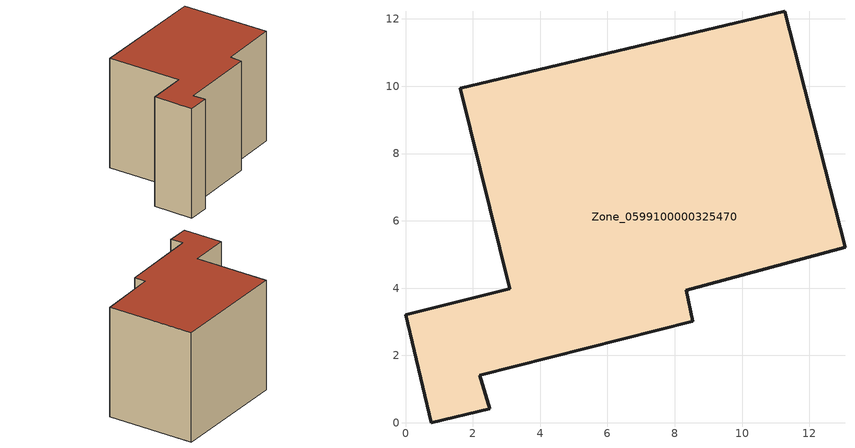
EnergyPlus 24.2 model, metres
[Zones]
Zone_0599100000325470
 floor ground (C_G): 8.53,3.01 2.2,1.41 2.5,0.42 0.77,0 0,3.21 3.1,3.99 1.63,9.94 11.27,12.23 13.06,5.21 8.35,3.94 z0
 wall outside (C_F): 2.5,0.42 2.2,1.41 8.53,3.01 8.35,3.94 13.06,5.21 11.27,12.23 1.63,9.94 3.1,3.99 0,3.21 0.77,0 2.5,0.42 z0:9.24
 roof outside (C_R): 2.2,1.41 8.53,3.01 8.35,3.94 13.06,5.21 11.27,12.23 1.63,9.94 3.1,3.99 0,3.21 0.77,0 2.5,0.42 z9.24
[BUILDING]
Pand.0599100000325470: North Axis=0; Terrain=City; Loads Convergence Tolerance Value=0.04; Temperature Convergence Tolerance Value=0.4; Solar Distribution=FullExterior; Maximum Number of Warmup Days=25; Minimum Number of Warmup Days=1
[Site:Location]
Rotterdam.The.Hague.AP_ZH_NLD Design_Conditions: Latitude=51.96; Longitude=4.45; Time Zone=1; Elevation=-4.5
[SITE:GROUNDTEMPERATURE:BUILDINGSURFACE]
18, 18, 18, 18, 18, 18, 18, 18, 18, 18, 18, 18
[MATERIAL] Thermal Absorptance=0.9; Solar Absorptance=0.7; Visible Absorptance=0.7
Name | Roughness | Thickness | Conductivity | Density | Specific Heat
G.D.1965 | MediumSmooth | 0.15 | 1 | 540 | 1210
F.D.1965 | Rough | 0.3 | 0.857143 | 1920 | 840
R.D.1965 | MediumRough | 0.2 | 0.08 | 1500 | 1000
[CONSTRUCTION]
C_G: G.D.1965
C_F: F.D.1965
C_R: R.D.1965
[ZONE]
Zone_0599100000325470: Type=1; Multiplier=1; Ceiling Height=Autocalculate; Volume=Autocalculate; Floor Area=autocalculate; Part of Total Floor Area=Yes
[ZONEINFILTRATION:DESIGNFLOWRATE]
Infil_Zone_0599100000325470: Zone or ZoneList or Space or SpaceList=Zone_0599100000325470; Schedule=AlwaysOn; Design Flow Rate Calculation Method=Flow/Area; Flow Rate per Floor Area=0.0042; Constant Term Coefficient=1; Temperature Term Coefficient=0; Velocity Term Coefficient=0; Velocity Squared Term Coefficient=0
[HVACTEMPLATE:ZONE:IDEALLOADSAIRSYSTEM]
Zone_0599100000325470: Maximum Heating Supply Air Temperature=50; Minimum Cooling Supply Air Temperature=13; Maximum Heating Supply Air Humidity Ratio=0.0156; Minimum Cooling Supply Air Humidity Ratio=0.0077; Heating Limit=NoLimit; Cooling Limit=NoLimit; Dehumidification Control Type=ConstantSensibleHeatRatio; Cooling Sensible Heat Ratio=0.7; Dehumidification Setpoint=60; Humidification Control Type=None; Humidification Setpoint=30; Outdoor Air Method=None; Outdoor Air Flow Rate per Person=0.00944; Outdoor Air Flow Rate per Zone Floor Area=0; Outdoor Air Flow Rate per Zone=0; Demand Controlled Ventilation Type=None; Outdoor Air Economizer Type=NoEconomizer; Heat Recovery Type=None; Sensible Heat Recovery Effectiveness=0.7; Latent Heat Recovery Effectiveness=0.65
[ZONECONTROL:THERMOSTAT]
ThermostatControl_Zone_0599100000325470: Zone or ZoneList=Zone_0599100000325470; Control Type Schedule=DualSetpointControlType; Control 1=Thermostat_Zone_0599100000325470; Temperature Difference Between Cutout And Setpoint=0
[THERMOSTATSETPOINT:DUALSETPOINT]
Thermostat_Zone_0599100000325470: Heating Setpoint Temperature Schedule=HeatingSetpoint_Zone_0599100000325470; Cooling Setpoint Temperature Schedule=CoolingSetpoint_Zone_0599100000325470
[SCHEDULE:COMPACT]
HeatingSetpoint_Zone_0599100000325470: Through: 12/31, For: AllDays, Until: 24:00, 21
CoolingSetpoint_Zone_0599100000325470: Through: 12/31, For: AllDays, Until: 24:00, 24
DualSetpointControlType: Through: 12/31, For: AllDays, Until: 24:00, 4
AlwaysOn: Through: 12/31, For: AllDays, Until: 24:00, 1
